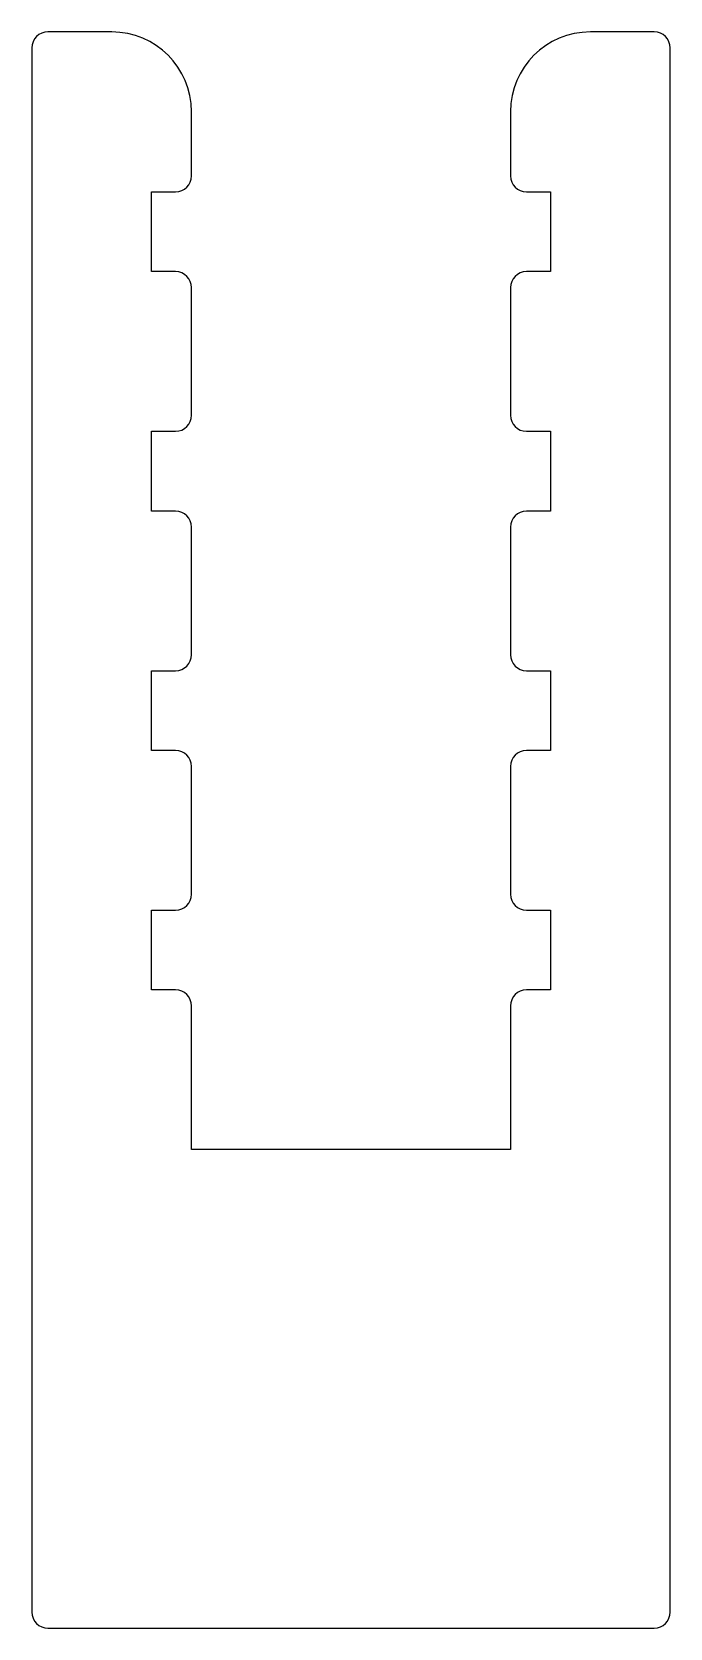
# Model space of a CAD drawing. Extents: x 1721.4 to 1729.4, y 1088.1 to 1108.1.
import ezdxf

# ---------------------------------------------------------------- set-up
doc = ezdxf.new("R2010")
doc.units = 0
doc.layers.get('0').update_dxf_attribs({"linetype": 'CONTINUOUS'})

msp = doc.modelspace()

# ---------------------------------------------------------------- linework, layer by layer
for p, q in [((1722.367, 1108.127), (1721.567, 1108.127)), ((1729.167, 1108.127), (1728.367, 1108.127)), ((1721.367, 1107.927), (1721.367, 1088.327)), ((1729.367, 1088.327), (1729.367, 1107.927)), ((1723.367, 1106.323), (1723.367, 1107.127)), ((1727.367, 1107.127), (1727.367, 1106.323)), ((1722.867, 1105.123), (1722.867, 1106.123)), ((1722.867, 1106.123), (1723.167, 1106.123)), ((1727.567, 1106.123), (1727.867, 1106.123)), ((1727.867, 1106.123), (1727.867, 1105.123)), ((1723.167, 1105.123), (1722.867, 1105.123)), ((1727.867, 1105.123), (1727.567, 1105.123)), ((1723.367, 1103.323), (1723.367, 1104.923)), ((1727.367, 1104.923), (1727.367, 1103.323)), ((1722.867, 1102.123), (1722.867, 1103.123)), ((1722.867, 1103.123), (1723.167, 1103.123)), ((1727.567, 1103.123), (1727.867, 1103.123)), ((1727.867, 1103.123), (1727.867, 1102.123)), ((1723.167, 1102.123), (1722.867, 1102.123)), ((1727.867, 1102.123), (1727.567, 1102.123)), ((1723.367, 1100.323), (1723.367, 1101.923)), ((1727.367, 1101.923), (1727.367, 1100.323)), ((1722.867, 1099.123), (1722.867, 1100.123)), ((1722.867, 1100.123), (1723.167, 1100.123)), ((1727.567, 1100.123), (1727.867, 1100.123)), ((1727.867, 1100.123), (1727.867, 1099.123)), ((1723.167, 1099.123), (1722.867, 1099.123)), ((1727.867, 1099.123), (1727.567, 1099.123)), ((1723.367, 1097.323), (1723.367, 1098.923)), ((1727.367, 1098.923), (1727.367, 1097.323)), ((1722.867, 1096.123), (1722.867, 1097.123)), ((1722.867, 1097.123), (1723.167, 1097.123)), ((1727.567, 1097.123), (1727.867, 1097.123)), ((1727.867, 1097.123), (1727.867, 1096.123)), ((1723.167, 1096.123), (1722.867, 1096.123)), ((1727.867, 1096.123), (1727.567, 1096.123)), ((1723.367, 1094.123), (1723.367, 1095.923)), ((1727.367, 1095.923), (1727.367, 1094.123)), ((1727.367, 1094.123), (1723.367, 1094.123)), ((1721.567, 1088.127), (1729.167, 1088.127))]:
    msp.add_line(p, q)
for centre, radius, start, end in [((1721.567, 1107.927), 0.2, 90, 180), ((1722.367, 1107.127), 1, 0, 90), ((1728.367, 1107.127), 1, 90, 180), ((1729.167, 1107.927), 0.2, 0, 90), ((1723.167, 1106.323), 0.2, 270, 0), ((1727.567, 1106.323), 0.2, 180, 270), ((1723.167, 1104.923), 0.2, 0, 90), ((1727.567, 1104.923), 0.2, 90, 180), ((1723.167, 1103.323), 0.2, 270, 0), ((1727.567, 1103.323), 0.2, 180, 270), ((1723.167, 1101.923), 0.2, 0, 90), ((1727.567, 1101.923), 0.2, 90, 180), ((1723.167, 1100.323), 0.2, 270, 0), ((1727.567, 1100.323), 0.2, 180, 270), ((1723.167, 1098.923), 0.2, 0, 90), ((1727.567, 1098.923), 0.2, 90, 180), ((1723.167, 1097.323), 0.2, 270, 0), ((1727.567, 1097.323), 0.2, 180, 270), ((1723.167, 1095.923), 0.2, 0, 90), ((1727.567, 1095.923), 0.2, 90, 180), ((1721.567, 1088.327), 0.2, 180, 270), ((1729.167, 1088.327), 0.2, 270, 0)]:
    msp.add_arc(centre, radius, start, end)

doc.saveas('drawing.dxf')
